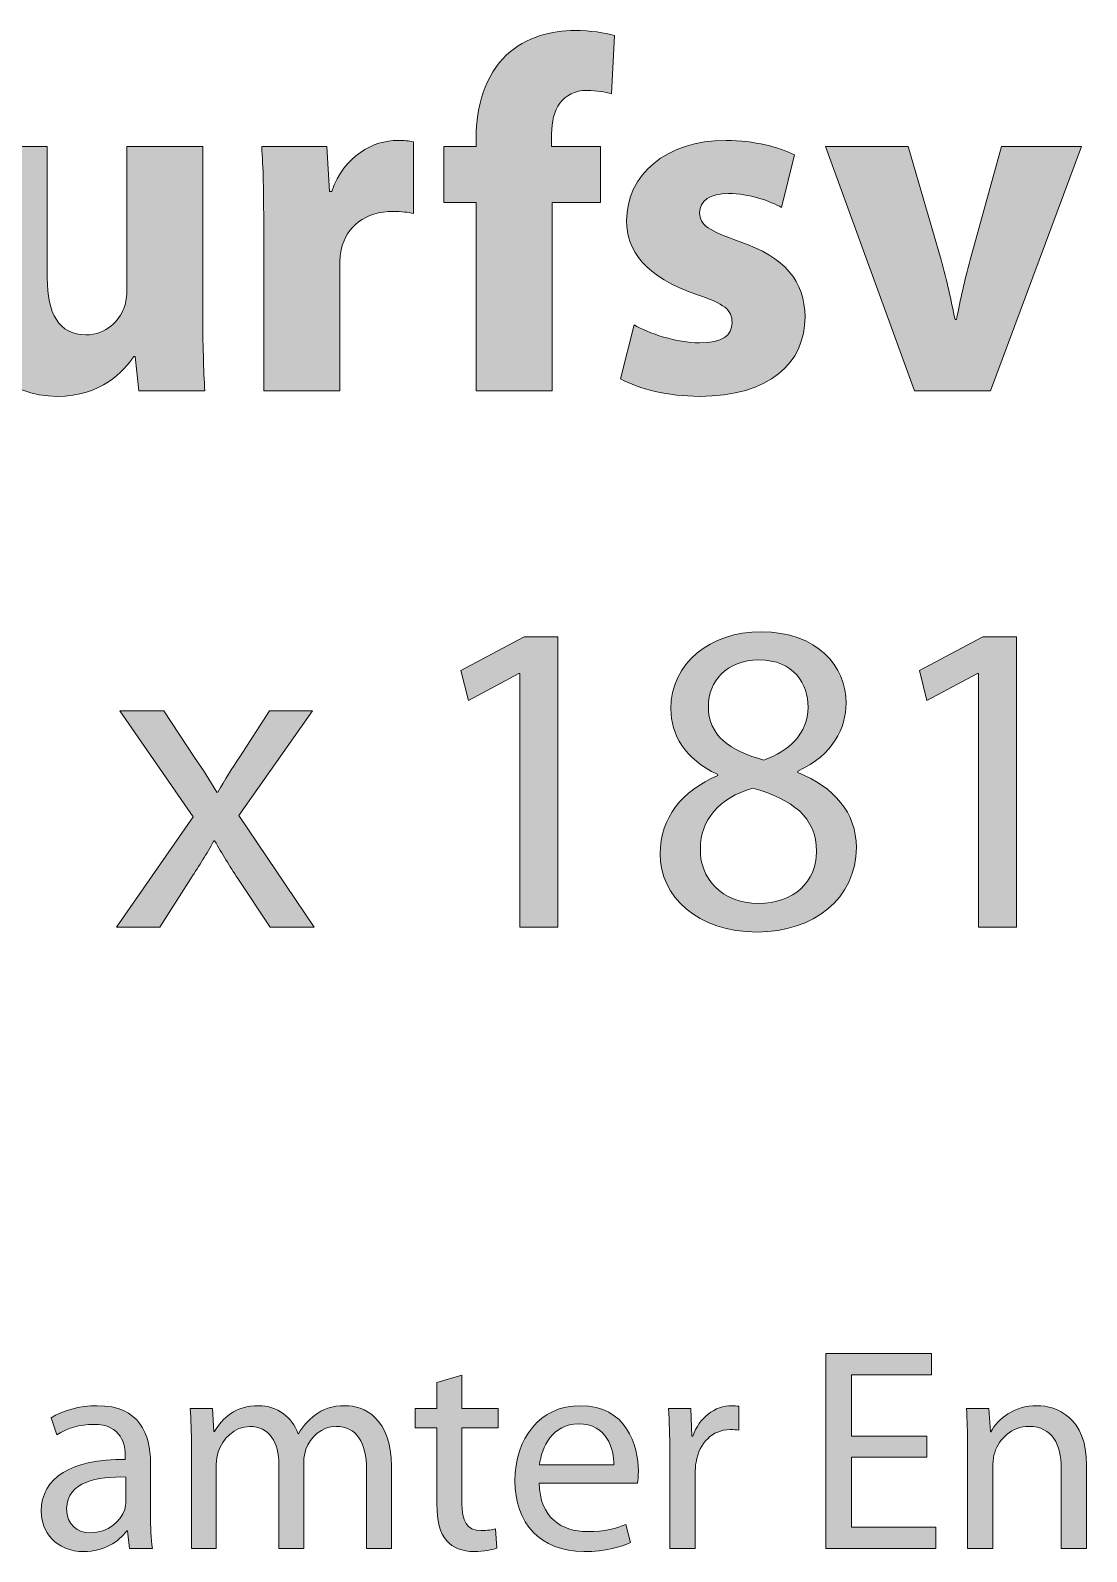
# Model space of a CAD drawing. Header units: inches. Extents: x 0 to 395, y 0 to 191.
# Drawn here: x 262.41 to 281.78, y 163.54 to 191.45 of the extents above; entities that cross this region are included whole.
import ezdxf

# ---------------------------------------------------------------- set-up
doc = ezdxf.new("R2010")
doc.units = ezdxf.units.IN
doc.header["$MEASUREMENT"] = 0
doc.layers.add('Template', color=7, linetype='Continuous')

# ---------------------------------------------------------------- blocks, each defined once
blk = doc.blocks.new('block 2')
at = {"layer": 'Template', "true_color": 0xf6921e}
h = blk.add_hatch(color=30, dxfattribs=at)
h.dxf.hatch_style = 2
edge = h.paths.add_edge_path()
edge.add_spline(control_points=[(270.584, 184.841), (270.584, 184.841), (270.584, 188.299), (270.584, 188.299), (270.584, 188.299), (269.988, 188.299), (269.988, 188.299), (269.988, 188.299), (269.988, 189.326), (269.988, 189.326), (269.988, 189.326), (270.584, 189.326), (270.584, 189.326), (270.584, 189.326), (270.584, 189.5), (270.584, 189.5), (270.584, 190.042), (270.749, 190.638), (271.143, 191.005), (271.501, 191.335), (271.978, 191.454), (272.391, 191.454), (272.693, 191.454), (272.932, 191.408), (273.124, 191.362), (273.124, 191.362), (273.07, 190.289), (273.07, 190.289), (272.95, 190.326), (272.803, 190.353), (272.62, 190.353), (272.161, 190.353), (271.969, 189.996), (271.969, 189.555), (271.969, 189.555), (271.969, 189.326), (271.969, 189.326), (271.969, 189.326), (272.868, 189.326), (272.868, 189.326), (272.868, 189.326), (272.868, 188.299), (272.868, 188.299), (272.868, 188.299), (271.978, 188.299), (271.978, 188.299), (271.978, 188.299), (271.978, 184.841), (271.978, 184.841), (271.978, 184.841), (270.584, 184.841), (270.584, 184.841)], knot_values=[0, 0, 0, 0, 1, 1, 1, 2, 2, 2, 3, 3, 3, 4, 4, 4, 5, 5, 5, 6, 6, 6, 7, 7, 7, 8, 8, 8, 9, 9, 9, 10, 10, 10, 11, 11, 11, 12, 12, 12, 13, 13, 13, 14, 14, 14, 15, 15, 15, 16, 16, 16, 17, 17, 17, 17], degree=3, periodic=1)
h = blk.add_hatch(color=30, dxfattribs=at)
h.dxf.hatch_style = 2
edge = h.paths.add_edge_path()
edge.add_spline(control_points=[(265.567, 186.281), (265.567, 185.694), (265.585, 185.217), (265.604, 184.841), (265.604, 184.841), (264.393, 184.841), (264.393, 184.841), (264.393, 184.841), (264.329, 185.474), (264.329, 185.474), (264.329, 185.474), (264.301, 185.474), (264.301, 185.474), (264.127, 185.199), (263.705, 184.74), (262.898, 184.74), (261.981, 184.74), (261.32, 185.309), (261.32, 186.694), (261.32, 186.694), (261.32, 189.326), (261.32, 189.326), (261.32, 189.326), (262.714, 189.326), (262.714, 189.326), (262.714, 189.326), (262.714, 186.914), (262.714, 186.914), (262.714, 186.263), (262.925, 185.868), (263.421, 185.868), (263.806, 185.868), (264.035, 186.134), (264.118, 186.354), (264.154, 186.437), (264.173, 186.538), (264.173, 186.657), (264.173, 186.657), (264.173, 189.326), (264.173, 189.326), (264.173, 189.326), (265.567, 189.326), (265.567, 189.326), (265.567, 189.326), (265.567, 186.281), (265.567, 186.281)], knot_values=[0, 0, 0, 0, 1, 1, 1, 2, 2, 2, 3, 3, 3, 4, 4, 4, 5, 5, 5, 6, 6, 6, 7, 7, 7, 8, 8, 8, 9, 9, 9, 10, 10, 10, 11, 11, 11, 12, 12, 12, 13, 13, 13, 14, 14, 14, 15, 15, 15, 15], degree=3, periodic=1)
h = blk.add_hatch(color=30, dxfattribs=at)
h.dxf.hatch_style = 2
edge = h.paths.add_edge_path()
edge.add_spline(control_points=[(266.686, 187.849), (266.686, 188.51), (266.677, 188.941), (266.649, 189.326), (266.649, 189.326), (267.842, 189.326), (267.842, 189.326), (267.842, 189.326), (267.896, 188.501), (267.896, 188.501), (267.896, 188.501), (267.933, 188.501), (267.933, 188.501), (268.162, 189.161), (268.704, 189.436), (269.144, 189.436), (269.272, 189.436), (269.337, 189.427), (269.437, 189.409), (269.437, 189.409), (269.437, 188.097), (269.437, 188.097), (269.327, 188.115), (269.217, 188.134), (269.061, 188.134), (268.548, 188.134), (268.199, 187.858), (268.108, 187.427), (268.089, 187.336), (268.08, 187.226), (268.08, 187.116), (268.08, 187.116), (268.08, 184.841), (268.08, 184.841), (268.08, 184.841), (266.686, 184.841), (266.686, 184.841), (266.686, 184.841), (266.686, 187.849), (266.686, 187.849)], knot_values=[0, 0, 0, 0, 1, 1, 1, 2, 2, 2, 3, 3, 3, 4, 4, 4, 5, 5, 5, 6, 6, 6, 7, 7, 7, 8, 8, 8, 9, 9, 9, 10, 10, 10, 11, 11, 11, 12, 12, 12, 13, 13, 13, 13], degree=3, periodic=1)
h = blk.add_hatch(color=30, dxfattribs=at)
h.dxf.hatch_style = 2
edge = h.paths.add_edge_path()
edge.add_spline(control_points=[(273.482, 186.052), (273.739, 185.896), (274.271, 185.721), (274.684, 185.721), (275.106, 185.721), (275.28, 185.859), (275.28, 186.088), (275.28, 186.327), (275.143, 186.437), (274.629, 186.611), (273.693, 186.923), (273.335, 187.427), (273.345, 187.959), (273.345, 188.803), (274.06, 189.436), (275.17, 189.436), (275.693, 189.436), (276.151, 189.308), (276.427, 189.17), (276.427, 189.17), (276.188, 188.207), (276.188, 188.207), (275.986, 188.317), (275.592, 188.464), (275.216, 188.464), (274.877, 188.464), (274.684, 188.326), (274.684, 188.106), (274.684, 187.886), (274.858, 187.776), (275.408, 187.583), (276.262, 187.29), (276.61, 186.85), (276.619, 186.198), (276.619, 185.354), (275.968, 184.74), (274.684, 184.74), (274.097, 184.74), (273.574, 184.877), (273.235, 185.061), (273.235, 185.061), (273.482, 186.052), (273.482, 186.052)], knot_values=[0, 0, 0, 0, 1, 1, 1, 2, 2, 2, 3, 3, 3, 4, 4, 4, 5, 5, 5, 6, 6, 6, 7, 7, 7, 8, 8, 8, 9, 9, 9, 10, 10, 10, 11, 11, 11, 12, 12, 12, 13, 13, 13, 14, 14, 14, 14], degree=3, periodic=1)
h = blk.add_hatch(color=30, dxfattribs=at)
h.dxf.hatch_style = 2
edge = h.paths.add_edge_path()
edge.add_spline(control_points=[(278.508, 189.326), (278.508, 189.326), (279.114, 187.244), (279.114, 187.244), (279.224, 186.859), (279.297, 186.51), (279.371, 186.152), (279.371, 186.152), (279.398, 186.152), (279.398, 186.152), (279.472, 186.519), (279.545, 186.859), (279.646, 187.244), (279.646, 187.244), (280.224, 189.326), (280.224, 189.326), (280.224, 189.326), (281.691, 189.326), (281.691, 189.326), (281.691, 189.326), (280.022, 184.841), (280.022, 184.841), (280.022, 184.841), (278.628, 184.841), (278.628, 184.841), (278.628, 184.841), (276.995, 189.326), (276.995, 189.326), (276.995, 189.326), (278.508, 189.326), (278.508, 189.326)], knot_values=[0, 0, 0, 0, 1, 1, 1, 2, 2, 2, 3, 3, 3, 4, 4, 4, 5, 5, 5, 6, 6, 6, 7, 7, 7, 8, 8, 8, 9, 9, 9, 10, 10, 10, 10], degree=3, periodic=1)
h = blk.add_hatch(color=30, dxfattribs=at)
h.dxf.hatch_style = 2
h.paths.add_polyline_path([(271.386, 179.657), (271.369, 179.657), (270.443, 179.157), (270.304, 179.707), (271.468, 180.33), (272.083, 180.33), (272.083, 175.001), (271.386, 175.001)])
h = blk.add_hatch(color=30, dxfattribs=at)
h.dxf.hatch_style = 2
edge = h.paths.add_edge_path()
edge.add_spline(control_points=[(275.01, 177.805), (274.412, 178.083), (274.157, 178.542), (274.157, 179.002), (274.157, 179.846), (274.871, 180.42), (275.814, 180.42), (276.846, 180.42), (277.371, 179.78), (277.371, 179.108), (277.371, 178.657), (277.141, 178.165), (276.486, 177.862), (276.486, 177.862), (276.486, 177.837), (276.486, 177.837), (277.15, 177.575), (277.56, 177.1), (277.56, 176.46), (277.56, 175.526), (276.764, 174.911), (275.748, 174.911), (274.633, 174.911), (273.961, 175.567), (273.961, 176.345), (273.961, 177.018), (274.363, 177.501), (275.019, 177.78), (275.019, 177.78), (275.01, 177.805), (275.01, 177.805)], knot_values=[0, 0, 0, 0, 1, 1, 1, 2, 2, 2, 3, 3, 3, 4, 4, 4, 5, 5, 5, 6, 6, 6, 7, 7, 7, 8, 8, 8, 9, 9, 9, 10, 10, 10, 10], degree=3, periodic=1)
edge = h.paths.add_edge_path()
edge.add_spline(control_points=[(276.83, 176.386), (276.83, 177.026), (276.379, 177.346), (275.658, 177.551), (275.035, 177.37), (274.698, 176.952), (274.698, 176.444), (274.674, 175.911), (275.084, 175.435), (275.764, 175.435), (276.412, 175.435), (276.83, 175.837), (276.83, 176.386)], knot_values=[0, 0, 0, 0, 1, 1, 1, 2, 2, 2, 3, 3, 3, 4, 4, 4, 4], degree=3, periodic=1)
edge = h.paths.add_edge_path()
edge.add_spline(control_points=[(274.846, 179.051), (274.838, 178.518), (275.248, 178.231), (275.863, 178.067), (276.322, 178.223), (276.674, 178.551), (276.674, 179.034), (276.674, 179.461), (276.42, 179.903), (275.772, 179.903), (275.174, 179.903), (274.846, 179.51), (274.846, 179.051)], knot_values=[0, 0, 0, 0, 1, 1, 1, 2, 2, 2, 3, 3, 3, 4, 4, 4, 4], degree=3, periodic=1)
h = blk.add_hatch(color=30, dxfattribs=at)
h.dxf.hatch_style = 2
h.paths.add_polyline_path([(279.799, 179.657), (279.782, 179.657), (278.856, 179.157), (278.716, 179.707), (279.881, 180.33), (280.496, 180.33), (280.496, 175.001), (279.799, 175.001)])
h = blk.add_hatch(color=30, dxfattribs=at)
h.dxf.hatch_style = 2
edge = h.paths.add_edge_path()
edge.add_spline(control_points=[(264.851, 178.969), (264.851, 178.969), (265.416, 178.116), (265.416, 178.116), (265.572, 177.895), (265.695, 177.698), (265.826, 177.477), (265.826, 177.477), (265.843, 177.477), (265.843, 177.477), (265.974, 177.706), (266.105, 177.911), (266.245, 178.124), (266.245, 178.124), (266.794, 178.969), (266.794, 178.969), (266.794, 178.969), (267.581, 178.969), (267.581, 178.969), (267.581, 178.969), (266.228, 177.05), (266.228, 177.05), (266.228, 177.05), (267.614, 175.001), (267.614, 175.001), (267.614, 175.001), (266.802, 175.001), (266.802, 175.001), (266.802, 175.001), (266.211, 175.895), (266.211, 175.895), (266.056, 176.124), (265.925, 176.345), (265.785, 176.583), (265.785, 176.583), (265.769, 176.583), (265.769, 176.583), (265.638, 176.345), (265.507, 176.132), (265.351, 175.895), (265.351, 175.895), (264.777, 175.001), (264.777, 175.001), (264.777, 175.001), (263.982, 175.001), (263.982, 175.001), (263.982, 175.001), (265.392, 177.026), (265.392, 177.026), (265.392, 177.026), (264.047, 178.969), (264.047, 178.969), (264.047, 178.969), (264.851, 178.969), (264.851, 178.969)], knot_values=[0, 0, 0, 0, 1, 1, 1, 2, 2, 2, 3, 3, 3, 4, 4, 4, 5, 5, 5, 6, 6, 6, 7, 7, 7, 8, 8, 8, 9, 9, 9, 10, 10, 10, 11, 11, 11, 12, 12, 12, 13, 13, 13, 14, 14, 14, 15, 15, 15, 16, 16, 16, 17, 17, 17, 18, 18, 18, 18], degree=3, periodic=1)
at = {"layer": 'Template', "lineweight": 0}
for points in [[(271.386, 179.657), (271.369, 179.657), (270.443, 179.157), (270.304, 179.707), (271.468, 180.33), (272.083, 180.33), (272.083, 175.001), (271.386, 175.001), (271.386, 179.657)], [(279.799, 179.657), (279.782, 179.657), (278.856, 179.157), (278.716, 179.707), (279.881, 180.33), (280.496, 180.33), (280.496, 175.001), (279.799, 175.001), (279.799, 179.657)]]:
    blk.add_lwpolyline(points, dxfattribs=at)
for points, knots in [([(270.584, 184.841), (270.584, 184.841), (270.584, 188.299), (270.584, 188.299), (270.584, 188.299), (269.988, 188.299), (269.988, 188.299), (269.988, 188.299), (269.988, 189.326), (269.988, 189.326), (269.988, 189.326), (270.584, 189.326), (270.584, 189.326), (270.584, 189.326), (270.584, 189.5), (270.584, 189.5), (270.584, 190.042), (270.749, 190.638), (271.143, 191.005), (271.501, 191.335), (271.978, 191.454), (272.391, 191.454), (272.693, 191.454), (272.932, 191.408), (273.124, 191.362), (273.124, 191.362), (273.07, 190.289), (273.07, 190.289), (272.95, 190.326), (272.803, 190.353), (272.62, 190.353), (272.161, 190.353), (271.969, 189.996), (271.969, 189.555), (271.969, 189.555), (271.969, 189.326), (271.969, 189.326), (271.969, 189.326), (272.868, 189.326), (272.868, 189.326), (272.868, 189.326), (272.868, 188.299), (272.868, 188.299), (272.868, 188.299), (271.978, 188.299), (271.978, 188.299), (271.978, 188.299), (271.978, 184.841), (271.978, 184.841), (271.978, 184.841), (270.584, 184.841), (270.584, 184.841)], [0, 0, 0, 0, 1, 1, 1, 2, 2, 2, 3, 3, 3, 4, 4, 4, 5, 5, 5, 6, 6, 6, 7, 7, 7, 8, 8, 8, 9, 9, 9, 10, 10, 10, 11, 11, 11, 12, 12, 12, 13, 13, 13, 14, 14, 14, 15, 15, 15, 16, 16, 16, 17, 17, 17, 17]), ([(265.567, 186.281), (265.567, 185.694), (265.585, 185.217), (265.604, 184.841), (265.604, 184.841), (264.393, 184.841), (264.393, 184.841), (264.393, 184.841), (264.329, 185.474), (264.329, 185.474), (264.329, 185.474), (264.301, 185.474), (264.301, 185.474), (264.127, 185.199), (263.705, 184.74), (262.898, 184.74), (261.981, 184.74), (261.32, 185.309), (261.32, 186.694), (261.32, 186.694), (261.32, 189.326), (261.32, 189.326), (261.32, 189.326), (262.714, 189.326), (262.714, 189.326), (262.714, 189.326), (262.714, 186.914), (262.714, 186.914), (262.714, 186.263), (262.925, 185.868), (263.421, 185.868), (263.806, 185.868), (264.035, 186.134), (264.118, 186.354), (264.154, 186.437), (264.173, 186.538), (264.173, 186.657), (264.173, 186.657), (264.173, 189.326), (264.173, 189.326), (264.173, 189.326), (265.567, 189.326), (265.567, 189.326), (265.567, 189.326), (265.567, 186.281), (265.567, 186.281)], [0, 0, 0, 0, 1, 1, 1, 2, 2, 2, 3, 3, 3, 4, 4, 4, 5, 5, 5, 6, 6, 6, 7, 7, 7, 8, 8, 8, 9, 9, 9, 10, 10, 10, 11, 11, 11, 12, 12, 12, 13, 13, 13, 14, 14, 14, 15, 15, 15, 15]), ([(266.686, 187.849), (266.686, 188.51), (266.677, 188.941), (266.649, 189.326), (266.649, 189.326), (267.842, 189.326), (267.842, 189.326), (267.842, 189.326), (267.896, 188.501), (267.896, 188.501), (267.896, 188.501), (267.933, 188.501), (267.933, 188.501), (268.162, 189.161), (268.704, 189.436), (269.144, 189.436), (269.272, 189.436), (269.337, 189.427), (269.437, 189.409), (269.437, 189.409), (269.437, 188.097), (269.437, 188.097), (269.327, 188.115), (269.217, 188.134), (269.061, 188.134), (268.548, 188.134), (268.199, 187.858), (268.108, 187.427), (268.089, 187.336), (268.08, 187.226), (268.08, 187.116), (268.08, 187.116), (268.08, 184.841), (268.08, 184.841), (268.08, 184.841), (266.686, 184.841), (266.686, 184.841), (266.686, 184.841), (266.686, 187.849), (266.686, 187.849)], [0, 0, 0, 0, 1, 1, 1, 2, 2, 2, 3, 3, 3, 4, 4, 4, 5, 5, 5, 6, 6, 6, 7, 7, 7, 8, 8, 8, 9, 9, 9, 10, 10, 10, 11, 11, 11, 12, 12, 12, 13, 13, 13, 13]), ([(273.482, 186.052), (273.739, 185.896), (274.271, 185.721), (274.684, 185.721), (275.106, 185.721), (275.28, 185.859), (275.28, 186.088), (275.28, 186.327), (275.143, 186.437), (274.629, 186.611), (273.693, 186.923), (273.335, 187.427), (273.345, 187.959), (273.345, 188.803), (274.06, 189.436), (275.17, 189.436), (275.693, 189.436), (276.151, 189.308), (276.427, 189.17), (276.427, 189.17), (276.188, 188.207), (276.188, 188.207), (275.986, 188.317), (275.592, 188.464), (275.216, 188.464), (274.877, 188.464), (274.684, 188.326), (274.684, 188.106), (274.684, 187.886), (274.858, 187.776), (275.408, 187.583), (276.262, 187.29), (276.61, 186.85), (276.619, 186.198), (276.619, 185.354), (275.968, 184.74), (274.684, 184.74), (274.097, 184.74), (273.574, 184.877), (273.235, 185.061), (273.235, 185.061), (273.482, 186.052), (273.482, 186.052)], [0, 0, 0, 0, 1, 1, 1, 2, 2, 2, 3, 3, 3, 4, 4, 4, 5, 5, 5, 6, 6, 6, 7, 7, 7, 8, 8, 8, 9, 9, 9, 10, 10, 10, 11, 11, 11, 12, 12, 12, 13, 13, 13, 14, 14, 14, 14]), ([(278.508, 189.326), (278.508, 189.326), (279.114, 187.244), (279.114, 187.244), (279.224, 186.859), (279.297, 186.51), (279.371, 186.152), (279.371, 186.152), (279.398, 186.152), (279.398, 186.152), (279.472, 186.519), (279.545, 186.859), (279.646, 187.244), (279.646, 187.244), (280.224, 189.326), (280.224, 189.326), (280.224, 189.326), (281.691, 189.326), (281.691, 189.326), (281.691, 189.326), (280.022, 184.841), (280.022, 184.841), (280.022, 184.841), (278.628, 184.841), (278.628, 184.841), (278.628, 184.841), (276.995, 189.326), (276.995, 189.326), (276.995, 189.326), (278.508, 189.326), (278.508, 189.326)], [0, 0, 0, 0, 1, 1, 1, 2, 2, 2, 3, 3, 3, 4, 4, 4, 5, 5, 5, 6, 6, 6, 7, 7, 7, 8, 8, 8, 9, 9, 9, 10, 10, 10, 10]), ([(275.01, 177.805), (274.412, 178.083), (274.157, 178.542), (274.157, 179.002), (274.157, 179.846), (274.871, 180.42), (275.814, 180.42), (276.846, 180.42), (277.371, 179.78), (277.371, 179.108), (277.371, 178.657), (277.141, 178.165), (276.486, 177.862), (276.486, 177.862), (276.486, 177.837), (276.486, 177.837), (277.15, 177.575), (277.56, 177.1), (277.56, 176.46), (277.56, 175.526), (276.764, 174.911), (275.748, 174.911), (274.633, 174.911), (273.961, 175.567), (273.961, 176.345), (273.961, 177.018), (274.363, 177.501), (275.019, 177.78), (275.019, 177.78), (275.01, 177.805), (275.01, 177.805)], [0, 0, 0, 0, 1, 1, 1, 2, 2, 2, 3, 3, 3, 4, 4, 4, 5, 5, 5, 6, 6, 6, 7, 7, 7, 8, 8, 8, 9, 9, 9, 10, 10, 10, 10]), ([(274.846, 179.051), (274.838, 178.518), (275.248, 178.231), (275.863, 178.067), (276.322, 178.223), (276.674, 178.551), (276.674, 179.034), (276.674, 179.461), (276.42, 179.903), (275.772, 179.903), (275.174, 179.903), (274.846, 179.51), (274.846, 179.051)], [0, 0, 0, 0, 1, 1, 1, 2, 2, 2, 3, 3, 3, 4, 4, 4, 4]), ([(264.851, 178.969), (264.851, 178.969), (265.416, 178.116), (265.416, 178.116), (265.572, 177.895), (265.695, 177.698), (265.826, 177.477), (265.826, 177.477), (265.843, 177.477), (265.843, 177.477), (265.974, 177.706), (266.105, 177.911), (266.245, 178.124), (266.245, 178.124), (266.794, 178.969), (266.794, 178.969), (266.794, 178.969), (267.581, 178.969), (267.581, 178.969), (267.581, 178.969), (266.228, 177.05), (266.228, 177.05), (266.228, 177.05), (267.614, 175.001), (267.614, 175.001), (267.614, 175.001), (266.802, 175.001), (266.802, 175.001), (266.802, 175.001), (266.211, 175.895), (266.211, 175.895), (266.056, 176.124), (265.925, 176.345), (265.785, 176.583), (265.785, 176.583), (265.769, 176.583), (265.769, 176.583), (265.638, 176.345), (265.507, 176.132), (265.351, 175.895), (265.351, 175.895), (264.777, 175.001), (264.777, 175.001), (264.777, 175.001), (263.982, 175.001), (263.982, 175.001), (263.982, 175.001), (265.392, 177.026), (265.392, 177.026), (265.392, 177.026), (264.047, 178.969), (264.047, 178.969), (264.047, 178.969), (264.851, 178.969), (264.851, 178.969)], [0, 0, 0, 0, 1, 1, 1, 2, 2, 2, 3, 3, 3, 4, 4, 4, 5, 5, 5, 6, 6, 6, 7, 7, 7, 8, 8, 8, 9, 9, 9, 10, 10, 10, 11, 11, 11, 12, 12, 12, 13, 13, 13, 14, 14, 14, 15, 15, 15, 16, 16, 16, 17, 17, 17, 18, 18, 18, 18]), ([(276.83, 176.386), (276.83, 177.026), (276.379, 177.346), (275.658, 177.551), (275.035, 177.37), (274.698, 176.952), (274.698, 176.444), (274.674, 175.911), (275.084, 175.435), (275.764, 175.435), (276.412, 175.435), (276.83, 175.837), (276.83, 176.386)], [0, 0, 0, 0, 1, 1, 1, 2, 2, 2, 3, 3, 3, 4, 4, 4, 4])]:
    blk.add_open_spline(points, degree=3, knots=knots, dxfattribs=at)
blk = doc.blocks.new('block 7')
at = {"layer": 'Template', "true_color": 0xf6921e}
h = blk.add_hatch(color=30, dxfattribs=at)
h.dxf.hatch_style = 2
h.paths.add_polyline_path([(278.854, 165.276), (277.47, 165.276), (277.47, 163.988), (279.018, 163.988), (279.018, 163.601), (277.003, 163.601), (277.003, 167.175), (278.939, 167.175), (278.939, 166.788), (277.47, 166.788), (277.47, 165.658), (278.854, 165.658)])
h = blk.add_hatch(color=30, dxfattribs=at)
h.dxf.hatch_style = 2
edge = h.paths.add_edge_path()
edge.add_spline(control_points=[(270.321, 166.782), (270.321, 166.782), (270.321, 166.167), (270.321, 166.167), (270.321, 166.167), (270.989, 166.167), (270.989, 166.167), (270.989, 166.167), (270.989, 165.812), (270.989, 165.812), (270.989, 165.812), (270.321, 165.812), (270.321, 165.812), (270.321, 165.812), (270.321, 164.428), (270.321, 164.428), (270.321, 164.11), (270.411, 163.93), (270.671, 163.93), (270.798, 163.93), (270.872, 163.94), (270.941, 163.962), (270.941, 163.962), (270.962, 163.606), (270.962, 163.606), (270.872, 163.575), (270.729, 163.543), (270.549, 163.543), (270.331, 163.543), (270.156, 163.617), (270.045, 163.739), (269.918, 163.882), (269.865, 164.11), (269.865, 164.412), (269.865, 164.412), (269.865, 165.812), (269.865, 165.812), (269.865, 165.812), (269.467, 165.812), (269.467, 165.812), (269.467, 165.812), (269.467, 166.167), (269.467, 166.167), (269.467, 166.167), (269.865, 166.167), (269.865, 166.167), (269.865, 166.167), (269.865, 166.644), (269.865, 166.644), (269.865, 166.644), (270.321, 166.782), (270.321, 166.782)], knot_values=[0, 0, 0, 0, 1, 1, 1, 2, 2, 2, 3, 3, 3, 4, 4, 4, 5, 5, 5, 6, 6, 6, 7, 7, 7, 8, 8, 8, 9, 9, 9, 10, 10, 10, 11, 11, 11, 12, 12, 12, 13, 13, 13, 14, 14, 14, 15, 15, 15, 16, 16, 16, 17, 17, 17, 17], degree=3, periodic=1)
h = blk.add_hatch(color=30, dxfattribs=at)
h.dxf.hatch_style = 2
edge = h.paths.add_edge_path()
edge.add_spline(control_points=[(264.608, 164.216), (264.608, 163.993), (264.618, 163.776), (264.645, 163.601), (264.645, 163.601), (264.226, 163.601), (264.226, 163.601), (264.226, 163.601), (264.189, 163.925), (264.189, 163.925), (264.189, 163.925), (264.173, 163.925), (264.173, 163.925), (264.03, 163.723), (263.754, 163.543), (263.388, 163.543), (262.869, 163.543), (262.604, 163.909), (262.604, 164.28), (262.604, 164.9), (263.155, 165.24), (264.146, 165.234), (264.146, 165.234), (264.146, 165.287), (264.146, 165.287), (264.146, 165.494), (264.088, 165.881), (263.563, 165.876), (263.319, 165.876), (263.07, 165.807), (262.89, 165.685), (262.89, 165.685), (262.784, 165.998), (262.784, 165.998), (262.996, 166.13), (263.309, 166.22), (263.632, 166.22), (264.417, 166.22), (264.608, 165.685), (264.608, 165.176), (264.608, 165.176), (264.608, 164.216), (264.608, 164.216)], knot_values=[0, 0, 0, 0, 1, 1, 1, 2, 2, 2, 3, 3, 3, 4, 4, 4, 5, 5, 5, 6, 6, 6, 7, 7, 7, 8, 8, 8, 9, 9, 9, 10, 10, 10, 11, 11, 11, 12, 12, 12, 13, 13, 13, 14, 14, 14, 14], degree=3, periodic=1)
edge = h.paths.add_edge_path()
edge.add_spline(control_points=[(264.157, 164.911), (263.648, 164.921), (263.07, 164.831), (263.07, 164.333), (263.07, 164.025), (263.272, 163.887), (263.505, 163.887), (263.844, 163.887), (264.062, 164.1), (264.136, 164.317), (264.152, 164.37), (264.157, 164.423), (264.157, 164.465), (264.157, 164.465), (264.157, 164.911), (264.157, 164.911)], knot_values=[0, 0, 0, 0, 1, 1, 1, 2, 2, 2, 3, 3, 3, 4, 4, 4, 5, 5, 5, 5], degree=3, periodic=1)
h = blk.add_hatch(color=30, dxfattribs=at)
h.dxf.hatch_style = 2
edge = h.paths.add_edge_path()
edge.add_spline(control_points=[(265.36, 165.473), (265.36, 165.743), (265.349, 165.955), (265.338, 166.167), (265.338, 166.167), (265.747, 166.167), (265.747, 166.167), (265.747, 166.167), (265.768, 165.748), (265.768, 165.748), (265.768, 165.748), (265.784, 165.748), (265.784, 165.748), (265.927, 165.992), (266.166, 166.22), (266.595, 166.22), (266.94, 166.22), (267.205, 166.008), (267.316, 165.706), (267.316, 165.706), (267.327, 165.706), (267.327, 165.706), (267.406, 165.854), (267.512, 165.961), (267.618, 166.04), (267.772, 166.157), (267.936, 166.22), (268.18, 166.22), (268.525, 166.22), (269.029, 165.998), (269.029, 165.107), (269.029, 165.107), (269.029, 163.601), (269.029, 163.601), (269.029, 163.601), (268.573, 163.601), (268.573, 163.601), (268.573, 163.601), (268.573, 165.049), (268.573, 165.049), (268.573, 165.547), (268.387, 165.839), (268.016, 165.839), (267.746, 165.839), (267.544, 165.642), (267.459, 165.42), (267.438, 165.351), (267.422, 165.271), (267.422, 165.186), (267.422, 165.186), (267.422, 163.601), (267.422, 163.601), (267.422, 163.601), (266.966, 163.601), (266.966, 163.601), (266.966, 163.601), (266.966, 165.139), (266.966, 165.139), (266.966, 165.547), (266.786, 165.839), (266.431, 165.839), (266.144, 165.839), (265.927, 165.605), (265.853, 165.372), (265.826, 165.308), (265.816, 165.224), (265.816, 165.144), (265.816, 165.144), (265.816, 163.601), (265.816, 163.601), (265.816, 163.601), (265.36, 163.601), (265.36, 163.601), (265.36, 163.601), (265.36, 165.473), (265.36, 165.473)], knot_values=[0, 0, 0, 0, 1, 1, 1, 2, 2, 2, 3, 3, 3, 4, 4, 4, 5, 5, 5, 6, 6, 6, 7, 7, 7, 8, 8, 8, 9, 9, 9, 10, 10, 10, 11, 11, 11, 12, 12, 12, 13, 13, 13, 14, 14, 14, 15, 15, 15, 16, 16, 16, 17, 17, 17, 18, 18, 18, 19, 19, 19, 20, 20, 20, 21, 21, 21, 22, 22, 22, 23, 23, 23, 24, 24, 24, 25, 25, 25, 25], degree=3, periodic=1)
h = blk.add_hatch(color=30, dxfattribs=at)
h.dxf.hatch_style = 2
edge = h.paths.add_edge_path()
edge.add_spline(control_points=[(271.741, 164.799), (271.751, 164.168), (272.149, 163.909), (272.621, 163.909), (272.955, 163.909), (273.162, 163.967), (273.331, 164.041), (273.331, 164.041), (273.416, 163.707), (273.416, 163.707), (273.252, 163.633), (272.966, 163.543), (272.557, 163.543), (271.767, 163.543), (271.295, 164.067), (271.295, 164.842), (271.295, 165.616), (271.751, 166.22), (272.499, 166.22), (273.342, 166.22), (273.56, 165.489), (273.56, 165.017), (273.56, 164.921), (273.554, 164.852), (273.543, 164.799), (273.543, 164.799), (271.741, 164.799), (271.741, 164.799)], knot_values=[0, 0, 0, 0, 1, 1, 1, 2, 2, 2, 3, 3, 3, 4, 4, 4, 5, 5, 5, 6, 6, 6, 7, 7, 7, 8, 8, 8, 9, 9, 9, 9], degree=3, periodic=1)
edge = h.paths.add_edge_path()
edge.add_spline(control_points=[(273.109, 165.133), (273.114, 165.425), (272.987, 165.886), (272.462, 165.886), (271.985, 165.886), (271.783, 165.457), (271.746, 165.133), (271.746, 165.133), (273.109, 165.133), (273.109, 165.133)], knot_values=[0, 0, 0, 0, 1, 1, 1, 2, 2, 2, 3, 3, 3, 3], degree=3, periodic=1)
h = blk.add_hatch(color=30, dxfattribs=at)
h.dxf.hatch_style = 2
edge = h.paths.add_edge_path()
edge.add_spline(control_points=[(274.136, 165.367), (274.136, 165.669), (274.131, 165.929), (274.115, 166.167), (274.115, 166.167), (274.523, 166.167), (274.523, 166.167), (274.523, 166.167), (274.544, 165.658), (274.544, 165.658), (274.544, 165.658), (274.56, 165.658), (274.56, 165.658), (274.677, 166.003), (274.963, 166.22), (275.276, 166.22), (275.324, 166.22), (275.361, 166.215), (275.403, 166.21), (275.403, 166.21), (275.403, 165.77), (275.403, 165.77), (275.355, 165.78), (275.308, 165.78), (275.244, 165.78), (274.916, 165.78), (274.682, 165.536), (274.619, 165.186), (274.608, 165.123), (274.603, 165.043), (274.603, 164.969), (274.603, 164.969), (274.603, 163.601), (274.603, 163.601), (274.603, 163.601), (274.136, 163.601), (274.136, 163.601), (274.136, 163.601), (274.136, 165.367), (274.136, 165.367)], knot_values=[0, 0, 0, 0, 1, 1, 1, 2, 2, 2, 3, 3, 3, 4, 4, 4, 5, 5, 5, 6, 6, 6, 7, 7, 7, 8, 8, 8, 9, 9, 9, 10, 10, 10, 11, 11, 11, 12, 12, 12, 13, 13, 13, 13], degree=3, periodic=1)
h = blk.add_hatch(color=30, dxfattribs=at)
h.dxf.hatch_style = 2
edge = h.paths.add_edge_path()
edge.add_spline(control_points=[(279.601, 165.473), (279.601, 165.743), (279.595, 165.955), (279.579, 166.167), (279.579, 166.167), (279.993, 166.167), (279.993, 166.167), (279.993, 166.167), (280.019, 165.743), (280.019, 165.743), (280.019, 165.743), (280.03, 165.743), (280.03, 165.743), (280.157, 165.982), (280.454, 166.22), (280.878, 166.22), (281.233, 166.22), (281.785, 166.008), (281.785, 165.128), (281.785, 165.128), (281.785, 163.601), (281.785, 163.601), (281.785, 163.601), (281.318, 163.601), (281.318, 163.601), (281.318, 163.601), (281.318, 165.08), (281.318, 165.08), (281.318, 165.494), (281.165, 165.839), (280.724, 165.839), (280.422, 165.839), (280.183, 165.621), (280.099, 165.361), (280.078, 165.303), (280.067, 165.224), (280.067, 165.144), (280.067, 165.144), (280.067, 163.601), (280.067, 163.601), (280.067, 163.601), (279.601, 163.601), (279.601, 163.601), (279.601, 163.601), (279.601, 165.473), (279.601, 165.473)], knot_values=[0, 0, 0, 0, 1, 1, 1, 2, 2, 2, 3, 3, 3, 4, 4, 4, 5, 5, 5, 6, 6, 6, 7, 7, 7, 8, 8, 8, 9, 9, 9, 10, 10, 10, 11, 11, 11, 12, 12, 12, 13, 13, 13, 14, 14, 14, 15, 15, 15, 15], degree=3, periodic=1)
at = {"layer": 'Template', "lineweight": 0}
blk.add_lwpolyline([(278.854, 165.276), (277.47, 165.276), (277.47, 163.988), (279.018, 163.988), (279.018, 163.601), (277.003, 163.601), (277.003, 167.175), (278.939, 167.175), (278.939, 166.788), (277.47, 166.788), (277.47, 165.658), (278.854, 165.658), (278.854, 165.276)], dxfattribs=at)
for points, knots in [([(270.321, 166.782), (270.321, 166.782), (270.321, 166.167), (270.321, 166.167), (270.321, 166.167), (270.989, 166.167), (270.989, 166.167), (270.989, 166.167), (270.989, 165.812), (270.989, 165.812), (270.989, 165.812), (270.321, 165.812), (270.321, 165.812), (270.321, 165.812), (270.321, 164.428), (270.321, 164.428), (270.321, 164.11), (270.411, 163.93), (270.671, 163.93), (270.798, 163.93), (270.872, 163.94), (270.941, 163.962), (270.941, 163.962), (270.962, 163.606), (270.962, 163.606), (270.872, 163.575), (270.729, 163.543), (270.549, 163.543), (270.331, 163.543), (270.156, 163.617), (270.045, 163.739), (269.918, 163.882), (269.865, 164.11), (269.865, 164.412), (269.865, 164.412), (269.865, 165.812), (269.865, 165.812), (269.865, 165.812), (269.467, 165.812), (269.467, 165.812), (269.467, 165.812), (269.467, 166.167), (269.467, 166.167), (269.467, 166.167), (269.865, 166.167), (269.865, 166.167), (269.865, 166.167), (269.865, 166.644), (269.865, 166.644), (269.865, 166.644), (270.321, 166.782), (270.321, 166.782)], [0, 0, 0, 0, 1, 1, 1, 2, 2, 2, 3, 3, 3, 4, 4, 4, 5, 5, 5, 6, 6, 6, 7, 7, 7, 8, 8, 8, 9, 9, 9, 10, 10, 10, 11, 11, 11, 12, 12, 12, 13, 13, 13, 14, 14, 14, 15, 15, 15, 16, 16, 16, 17, 17, 17, 17]), ([(264.608, 164.216), (264.608, 163.993), (264.618, 163.776), (264.645, 163.601), (264.645, 163.601), (264.226, 163.601), (264.226, 163.601), (264.226, 163.601), (264.189, 163.925), (264.189, 163.925), (264.189, 163.925), (264.173, 163.925), (264.173, 163.925), (264.03, 163.723), (263.754, 163.543), (263.388, 163.543), (262.869, 163.543), (262.604, 163.909), (262.604, 164.28), (262.604, 164.9), (263.155, 165.24), (264.146, 165.234), (264.146, 165.234), (264.146, 165.287), (264.146, 165.287), (264.146, 165.494), (264.088, 165.881), (263.563, 165.876), (263.319, 165.876), (263.07, 165.807), (262.89, 165.685), (262.89, 165.685), (262.784, 165.998), (262.784, 165.998), (262.996, 166.13), (263.309, 166.22), (263.632, 166.22), (264.417, 166.22), (264.608, 165.685), (264.608, 165.176), (264.608, 165.176), (264.608, 164.216), (264.608, 164.216)], [0, 0, 0, 0, 1, 1, 1, 2, 2, 2, 3, 3, 3, 4, 4, 4, 5, 5, 5, 6, 6, 6, 7, 7, 7, 8, 8, 8, 9, 9, 9, 10, 10, 10, 11, 11, 11, 12, 12, 12, 13, 13, 13, 14, 14, 14, 14]), ([(265.36, 165.473), (265.36, 165.743), (265.349, 165.955), (265.338, 166.167), (265.338, 166.167), (265.747, 166.167), (265.747, 166.167), (265.747, 166.167), (265.768, 165.748), (265.768, 165.748), (265.768, 165.748), (265.784, 165.748), (265.784, 165.748), (265.927, 165.992), (266.166, 166.22), (266.595, 166.22), (266.94, 166.22), (267.205, 166.008), (267.316, 165.706), (267.316, 165.706), (267.327, 165.706), (267.327, 165.706), (267.406, 165.854), (267.512, 165.961), (267.618, 166.04), (267.772, 166.157), (267.936, 166.22), (268.18, 166.22), (268.525, 166.22), (269.029, 165.998), (269.029, 165.107), (269.029, 165.107), (269.029, 163.601), (269.029, 163.601), (269.029, 163.601), (268.573, 163.601), (268.573, 163.601), (268.573, 163.601), (268.573, 165.049), (268.573, 165.049), (268.573, 165.547), (268.387, 165.839), (268.016, 165.839), (267.746, 165.839), (267.544, 165.642), (267.459, 165.42), (267.438, 165.351), (267.422, 165.271), (267.422, 165.186), (267.422, 165.186), (267.422, 163.601), (267.422, 163.601), (267.422, 163.601), (266.966, 163.601), (266.966, 163.601), (266.966, 163.601), (266.966, 165.139), (266.966, 165.139), (266.966, 165.547), (266.786, 165.839), (266.431, 165.839), (266.144, 165.839), (265.927, 165.605), (265.853, 165.372), (265.826, 165.308), (265.816, 165.224), (265.816, 165.144), (265.816, 165.144), (265.816, 163.601), (265.816, 163.601), (265.816, 163.601), (265.36, 163.601), (265.36, 163.601), (265.36, 163.601), (265.36, 165.473), (265.36, 165.473)], [0, 0, 0, 0, 1, 1, 1, 2, 2, 2, 3, 3, 3, 4, 4, 4, 5, 5, 5, 6, 6, 6, 7, 7, 7, 8, 8, 8, 9, 9, 9, 10, 10, 10, 11, 11, 11, 12, 12, 12, 13, 13, 13, 14, 14, 14, 15, 15, 15, 16, 16, 16, 17, 17, 17, 18, 18, 18, 19, 19, 19, 20, 20, 20, 21, 21, 21, 22, 22, 22, 23, 23, 23, 24, 24, 24, 25, 25, 25, 25]), ([(271.741, 164.799), (271.751, 164.168), (272.149, 163.909), (272.621, 163.909), (272.955, 163.909), (273.162, 163.967), (273.331, 164.041), (273.331, 164.041), (273.416, 163.707), (273.416, 163.707), (273.252, 163.633), (272.966, 163.543), (272.557, 163.543), (271.767, 163.543), (271.295, 164.067), (271.295, 164.842), (271.295, 165.616), (271.751, 166.22), (272.499, 166.22), (273.342, 166.22), (273.56, 165.489), (273.56, 165.017), (273.56, 164.921), (273.554, 164.852), (273.543, 164.799), (273.543, 164.799), (271.741, 164.799), (271.741, 164.799)], [0, 0, 0, 0, 1, 1, 1, 2, 2, 2, 3, 3, 3, 4, 4, 4, 5, 5, 5, 6, 6, 6, 7, 7, 7, 8, 8, 8, 9, 9, 9, 9]), ([(274.136, 165.367), (274.136, 165.669), (274.131, 165.929), (274.115, 166.167), (274.115, 166.167), (274.523, 166.167), (274.523, 166.167), (274.523, 166.167), (274.544, 165.658), (274.544, 165.658), (274.544, 165.658), (274.56, 165.658), (274.56, 165.658), (274.677, 166.003), (274.963, 166.22), (275.276, 166.22), (275.324, 166.22), (275.361, 166.215), (275.403, 166.21), (275.403, 166.21), (275.403, 165.77), (275.403, 165.77), (275.355, 165.78), (275.308, 165.78), (275.244, 165.78), (274.916, 165.78), (274.682, 165.536), (274.619, 165.186), (274.608, 165.123), (274.603, 165.043), (274.603, 164.969), (274.603, 164.969), (274.603, 163.601), (274.603, 163.601), (274.603, 163.601), (274.136, 163.601), (274.136, 163.601), (274.136, 163.601), (274.136, 165.367), (274.136, 165.367)], [0, 0, 0, 0, 1, 1, 1, 2, 2, 2, 3, 3, 3, 4, 4, 4, 5, 5, 5, 6, 6, 6, 7, 7, 7, 8, 8, 8, 9, 9, 9, 10, 10, 10, 11, 11, 11, 12, 12, 12, 13, 13, 13, 13]), ([(279.601, 165.473), (279.601, 165.743), (279.595, 165.955), (279.579, 166.167), (279.579, 166.167), (279.993, 166.167), (279.993, 166.167), (279.993, 166.167), (280.019, 165.743), (280.019, 165.743), (280.019, 165.743), (280.03, 165.743), (280.03, 165.743), (280.157, 165.982), (280.454, 166.22), (280.878, 166.22), (281.233, 166.22), (281.785, 166.008), (281.785, 165.128), (281.785, 165.128), (281.785, 163.601), (281.785, 163.601), (281.785, 163.601), (281.318, 163.601), (281.318, 163.601), (281.318, 163.601), (281.318, 165.08), (281.318, 165.08), (281.318, 165.494), (281.165, 165.839), (280.724, 165.839), (280.422, 165.839), (280.183, 165.621), (280.099, 165.361), (280.078, 165.303), (280.067, 165.224), (280.067, 165.144), (280.067, 165.144), (280.067, 163.601), (280.067, 163.601), (280.067, 163.601), (279.601, 163.601), (279.601, 163.601), (279.601, 163.601), (279.601, 165.473), (279.601, 165.473)], [0, 0, 0, 0, 1, 1, 1, 2, 2, 2, 3, 3, 3, 4, 4, 4, 5, 5, 5, 6, 6, 6, 7, 7, 7, 8, 8, 8, 9, 9, 9, 10, 10, 10, 11, 11, 11, 12, 12, 12, 13, 13, 13, 14, 14, 14, 15, 15, 15, 15]), ([(273.109, 165.133), (273.114, 165.425), (272.987, 165.886), (272.462, 165.886), (271.985, 165.886), (271.783, 165.457), (271.746, 165.133), (271.746, 165.133), (273.109, 165.133), (273.109, 165.133)], [0, 0, 0, 0, 1, 1, 1, 2, 2, 2, 3, 3, 3, 3]), ([(264.157, 164.911), (263.648, 164.921), (263.07, 164.831), (263.07, 164.333), (263.07, 164.025), (263.272, 163.887), (263.505, 163.887), (263.844, 163.887), (264.062, 164.1), (264.136, 164.317), (264.152, 164.37), (264.157, 164.423), (264.157, 164.465), (264.157, 164.465), (264.157, 164.911), (264.157, 164.911)], [0, 0, 0, 0, 1, 1, 1, 2, 2, 2, 3, 3, 3, 4, 4, 4, 5, 5, 5, 5])]:
    blk.add_open_spline(points, degree=3, knots=knots, dxfattribs=at)

msp = doc.modelspace()

# ---------------------------------------------------------------- block references
at = {"layer": 'Template'}
for name in ['block 2', 'block 7']:
    msp.add_blockref(name, (0, 0), dxfattribs=at)

doc.saveas('drawing.dxf')
